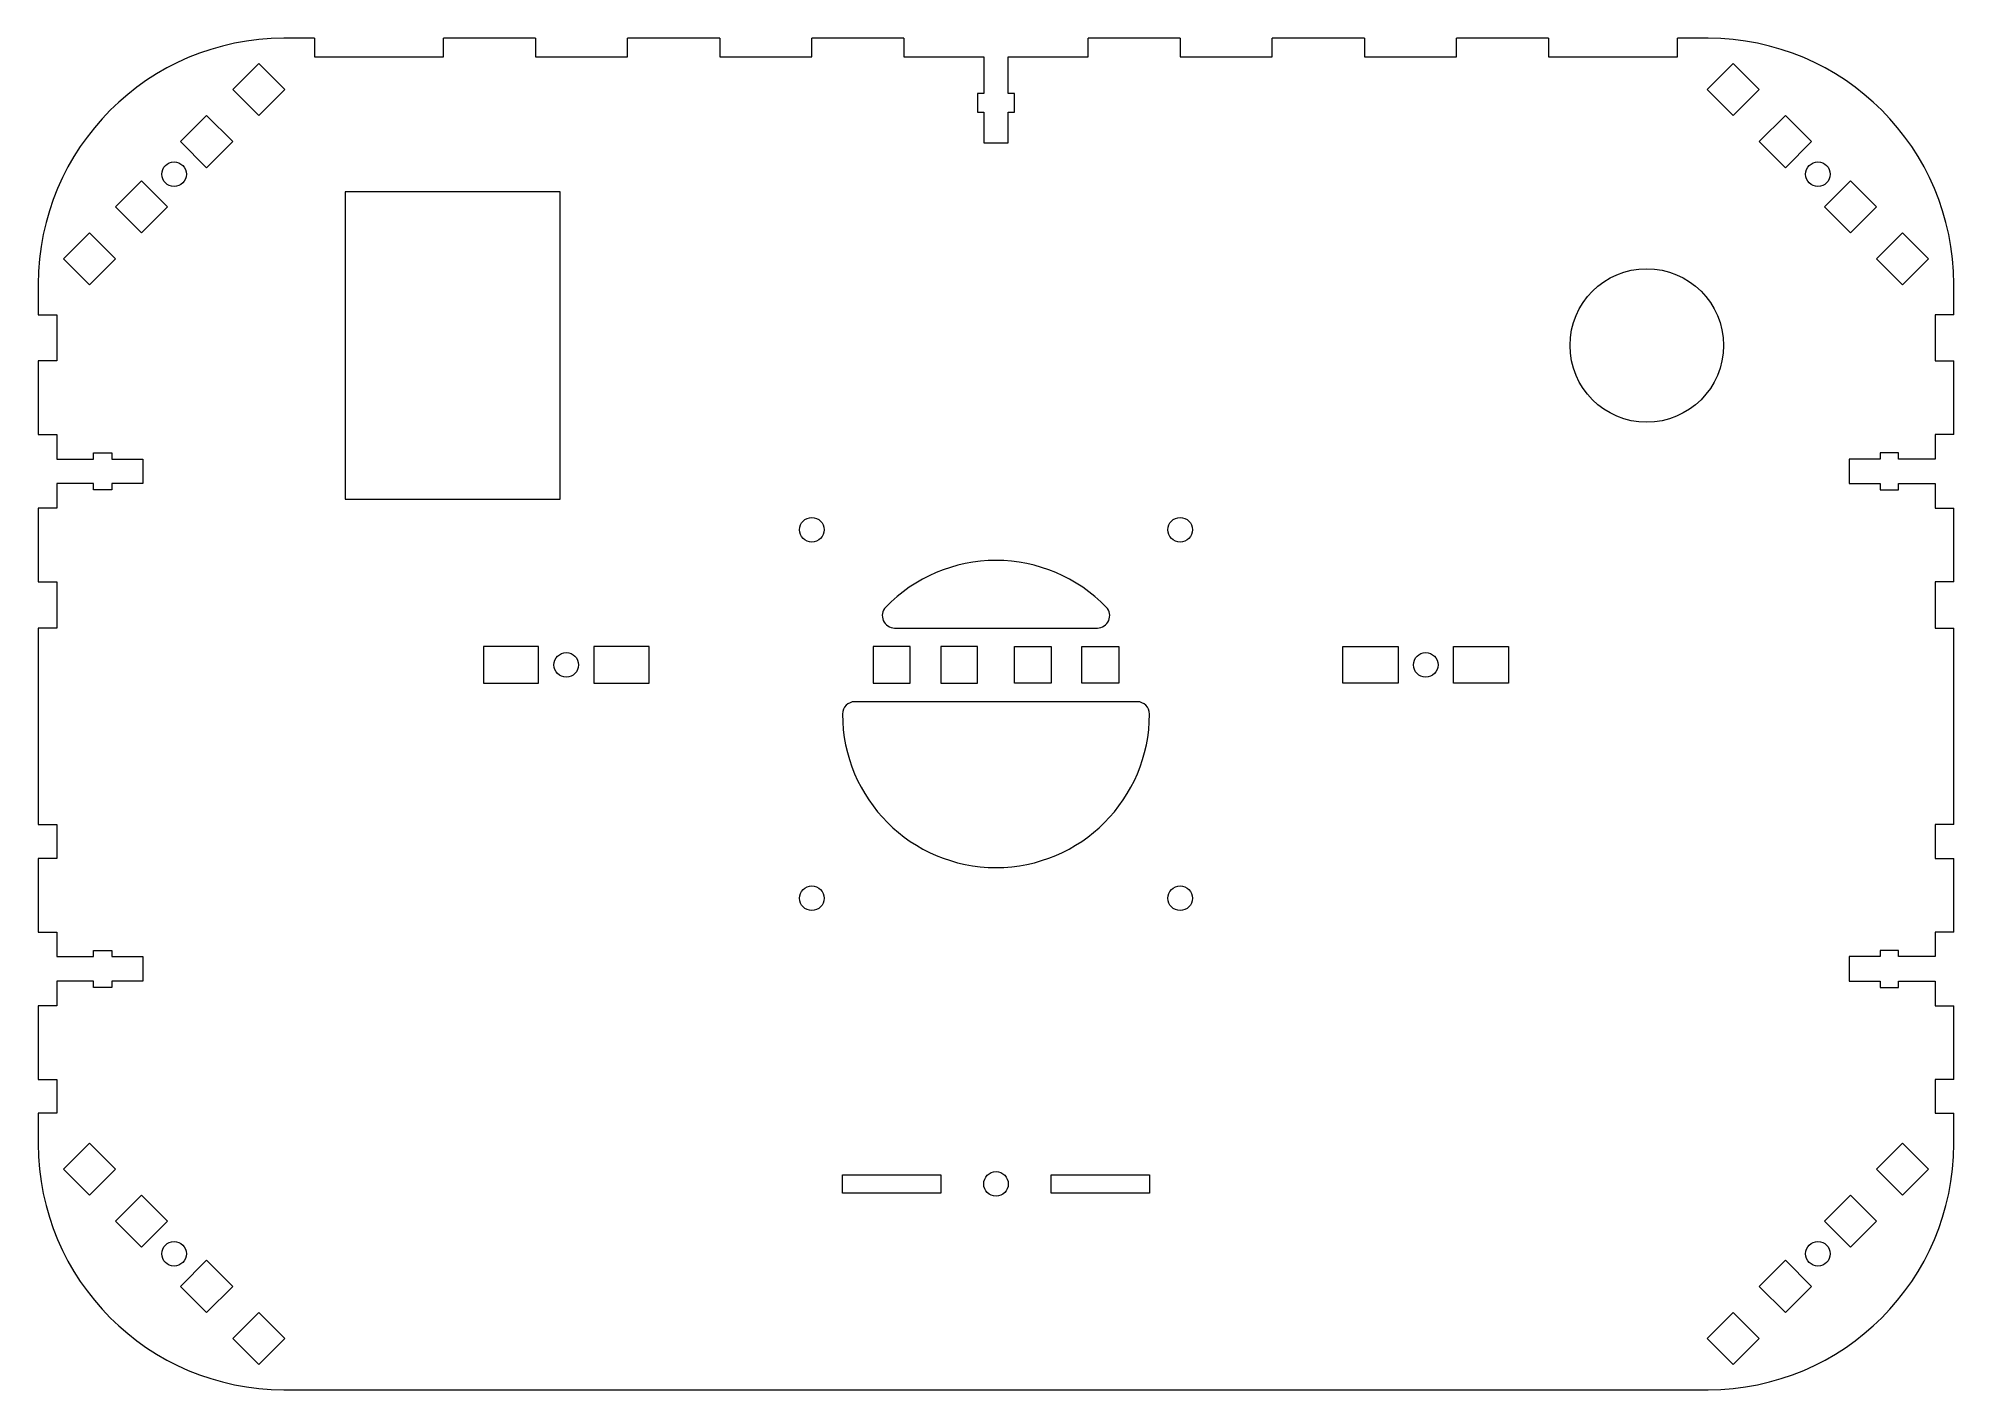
# Model space of a CAD drawing. Header units: millimetres. Extents: x -156 to 156, y 0 to 220.
import ezdxf

# ---------------------------------------------------------------- set-up
doc = ezdxf.new("R2010")
doc.units = ezdxf.units.MM

msp = doc.modelspace()

# ---------------------------------------------------------------- linework, layer by layer
at = {"color": 7, "linetype": 'Continuous', "lineweight": 15}
for p, q in [((-111, 220), (-116, 220)), ((-111, 220), (-111, 217)), ((-90, 217), (-90, 220)), ((-75, 220), (-90, 220)), ((-75, 220), (-75, 217)), ((-60, 217), (-60, 220)), ((-45, 220), (-60, 220)), ((-45, 220), (-45, 217)), ((-30, 217), (-30, 220)), ((-15, 220), (-30, 220)), ((-15, 220), (-15, 217)), ((15, 217), (15, 220)), ((30, 220), (15, 220)), ((30, 220), (30, 217)), ((45, 217), (45, 220)), ((60, 220), (45, 220)), ((60, 220), (60, 217)), ((75, 217), (75, 220)), ((90, 220), (75, 220)), ((90, 220), (90, 217)), ((111, 217), (111, 220)), ((116, 220), (111, 220)), ((-120.09, 215.91), (-124.33, 211.67)), ((-115.85, 211.67), (-120.09, 215.91)), ((-111, 217), (-90, 217)), ((-75, 217), (-60, 217)), ((-45, 217), (-30, 217)), ((-15, 217), (-2, 217)), ((-2, 217), (-2, 211)), ((2, 211), (2, 217)), ((2, 217), (15, 217)), ((30, 217), (45, 217)), ((60, 217), (75, 217)), ((90, 217), (111, 217)), ((115.85, 211.67), (120.09, 215.91)), ((120.09, 215.91), (124.33, 211.67)), ((-124.33, 211.67), (-120.09, 207.42)), ((-120.09, 207.42), (-115.85, 211.67)), ((-2, 211), (-3, 211)), ((-3, 211), (-3, 208)), ((3, 211), (2, 211)), ((3, 208), (3, 211)), ((120.09, 207.42), (115.85, 211.67)), ((124.33, 211.67), (120.09, 207.42)), ((-128.58, 207.42), (-132.82, 203.18)), ((-124.33, 203.18), (-128.58, 207.42)), ((-3, 208), (-2, 208)), ((-2, 208), (-2, 203)), ((2, 203), (2, 208)), ((2, 208), (3, 208)), ((124.33, 203.18), (128.58, 207.42)), ((128.58, 207.42), (132.82, 203.18)), ((-132.82, 203.18), (-128.58, 198.94)), ((-128.58, 198.94), (-124.33, 203.18)), ((-2, 203), (2, 203)), ((128.58, 198.94), (124.33, 203.18)), ((132.82, 203.18), (128.58, 198.94)), ((-139.18, 196.82), (-143.42, 192.58)), ((-134.94, 192.58), (-139.18, 196.82)), ((134.94, 192.58), (139.18, 196.82)), ((139.18, 196.82), (143.42, 192.58)), ((-71, 195), (-106, 195)), ((-106, 195), (-106, 145)), ((-71, 145), (-71, 195)), ((-143.42, 192.58), (-139.18, 188.33)), ((-139.18, 188.33), (-134.94, 192.58)), ((139.18, 188.33), (134.94, 192.58)), ((143.42, 192.58), (139.18, 188.33)), ((-147.67, 188.33), (-151.91, 184.09)), ((-143.42, 184.09), (-147.67, 188.33)), ((143.42, 184.09), (147.67, 188.33)), ((147.67, 188.33), (151.91, 184.09)), ((-151.91, 184.09), (-147.67, 179.85)), ((-147.67, 179.85), (-143.42, 184.09)), ((147.67, 179.85), (143.42, 184.09)), ((151.91, 184.09), (147.67, 179.85)), ((-156, 180), (-156, 175)), ((156, 175), (156, 180)), ((-156, 175), (-153, 175)), ((-153, 175), (-153, 167.5)), ((156, 175), (153, 175)), ((153, 175), (153, 167.5)), ((-156, 167.5), (-156, 155.5)), ((-153, 167.5), (-156, 167.5)), ((153, 167.5), (156, 167.5)), ((156, 155.5), (156, 167.5)), ((-156, 155.5), (-153, 155.5)), ((-153, 155.5), (-153, 151.5)), ((156, 155.5), (153, 155.5)), ((153, 155.5), (153, 151.5)), ((-153, 151.5), (-147, 151.5)), ((-147, 152.5), (-144, 152.5)), ((-147, 151.5), (-147, 152.5)), ((-144, 152.5), (-144, 151.5)), ((-144, 151.5), (-139, 151.5)), ((-139, 151.5), (-139, 147.5)), ((144, 151.5), (139, 151.5)), ((139, 151.5), (139, 147.5)), ((147, 152.5), (144, 152.5)), ((144, 152.5), (144, 151.5)), ((147, 151.5), (147, 152.5)), ((153, 151.5), (147, 151.5)), ((-153, 147.5), (-153, 143.5)), ((-147, 147.5), (-153, 147.5)), ((-147, 146.5), (-147, 147.5)), ((-144, 147.5), (-144, 146.5)), ((-139, 147.5), (-144, 147.5)), ((139, 147.5), (144, 147.5)), ((144, 147.5), (144, 146.5)), ((147, 146.5), (147, 147.5)), ((147, 147.5), (153, 147.5)), ((153, 147.5), (153, 143.5)), ((-144, 146.5), (-147, 146.5)), ((-106, 145), (-71, 145)), ((144, 146.5), (147, 146.5)), ((-156, 143.5), (-156, 131.5)), ((-153, 143.5), (-156, 143.5)), ((153, 143.5), (156, 143.5)), ((156, 131.5), (156, 143.5)), ((-156, 131.5), (-153, 131.5)), ((-153, 131.5), (-153, 124)), ((156, 131.5), (153, 131.5)), ((153, 131.5), (153, 124)), ((-156, 124), (-156, 92)), ((-153, 124), (-156, 124)), ((-16.52, 124), (16.52, 124)), ((153, 124), (156, 124)), ((156, 92), (156, 124)), ((-83.5, 121), (-83.5, 115)), ((-74.5, 121), (-83.5, 121)), ((-74.5, 115), (-74.5, 121)), ((-65.5, 121), (-65.5, 115)), ((-56.5, 121), (-65.5, 121)), ((-56.5, 115), (-56.5, 121)), ((-20, 121), (-20, 115)), ((-14, 121), (-20, 121)), ((-14, 115), (-14, 121)), ((-9, 121), (-9, 115)), ((-3, 121), (-9, 121)), ((-3, 115), (-3, 121)), ((3, 121), (9, 121)), ((3, 115), (3, 121)), ((9, 121), (9, 115)), ((14, 121), (20, 121)), ((14, 115), (14, 121)), ((20, 121), (20, 115)), ((56.5, 121), (65.5, 121)), ((56.5, 115), (56.5, 121)), ((65.5, 121), (65.5, 115)), ((74.5, 121), (83.5, 121)), ((74.5, 115), (74.5, 121)), ((83.5, 121), (83.5, 115)), ((-83.5, 115), (-74.5, 115)), ((-65.5, 115), (-56.5, 115)), ((-20, 115), (-14, 115)), ((-9, 115), (-3, 115)), ((9, 115), (3, 115)), ((20, 115), (14, 115)), ((65.5, 115), (56.5, 115)), ((83.5, 115), (74.5, 115)), ((23, 112), (-23, 112)), ((-156, 92), (-153, 92)), ((-153, 92), (-153, 86.5)), ((156, 92), (153, 92)), ((153, 92), (153, 86.5)), ((-156, 86.5), (-156, 74.5)), ((-153, 86.5), (-156, 86.5)), ((153, 86.5), (156, 86.5)), ((156, 74.5), (156, 86.5)), ((-156, 74.5), (-153, 74.5)), ((-153, 74.5), (-153, 70.5)), ((156, 74.5), (153, 74.5)), ((153, 74.5), (153, 70.5)), ((-153, 70.5), (-147, 70.5)), ((-147, 71.5), (-144, 71.5)), ((-147, 70.5), (-147, 71.5)), ((-144, 71.5), (-144, 70.5)), ((-144, 70.5), (-139, 70.5)), ((-139, 70.5), (-139, 66.5)), ((144, 70.5), (139, 70.5)), ((139, 70.5), (139, 66.5)), ((147, 71.5), (144, 71.5)), ((144, 71.5), (144, 70.5)), ((147, 70.5), (147, 71.5)), ((153, 70.5), (147, 70.5)), ((-153, 66.5), (-153, 62.5)), ((-147, 66.5), (-153, 66.5)), ((-147, 65.5), (-147, 66.5)), ((-144, 66.5), (-144, 65.5)), ((-139, 66.5), (-144, 66.5)), ((139, 66.5), (144, 66.5)), ((144, 66.5), (144, 65.5)), ((147, 65.5), (147, 66.5)), ((147, 66.5), (153, 66.5)), ((153, 66.5), (153, 62.5)), ((-156, 62.5), (-156, 50.5)), ((-153, 62.5), (-156, 62.5)), ((-144, 65.5), (-147, 65.5)), ((144, 65.5), (147, 65.5)), ((153, 62.5), (156, 62.5)), ((156, 50.5), (156, 62.5)), ((-156, 50.5), (-153, 50.5)), ((-153, 50.5), (-153, 45)), ((156, 50.5), (153, 50.5)), ((153, 50.5), (153, 45)), ((-156, 45), (-156, 40)), ((-153, 45), (-156, 45)), ((153, 45), (156, 45)), ((156, 40), (156, 45)), ((-151.91, 35.91), (-147.67, 40.15)), ((-147.67, 40.15), (-143.42, 35.91)), ((147.67, 40.15), (143.42, 35.91)), ((151.91, 35.91), (147.67, 40.15)), ((-147.67, 31.67), (-151.91, 35.91)), ((-143.42, 35.91), (-147.67, 31.67)), ((-25, 32), (-25, 35)), ((-25, 35), (-9, 35)), ((-9, 35), (-9, 32)), ((9, 35), (25, 35)), ((9, 32), (9, 35)), ((25, 35), (25, 32)), ((143.42, 35.91), (147.67, 31.67)), ((147.67, 31.67), (151.91, 35.91)), ((-143.42, 27.42), (-139.18, 31.67)), ((-139.18, 31.67), (-134.94, 27.42)), ((-9, 32), (-25, 32)), ((25, 32), (9, 32)), ((139.18, 31.67), (134.94, 27.42)), ((143.42, 27.42), (139.18, 31.67)), ((-139.18, 23.18), (-143.42, 27.42)), ((-134.94, 27.42), (-139.18, 23.18)), ((134.94, 27.42), (139.18, 23.18)), ((139.18, 23.18), (143.42, 27.42)), ((-132.82, 16.82), (-128.58, 21.06)), ((-128.58, 21.06), (-124.33, 16.82)), ((128.58, 21.06), (124.33, 16.82)), ((132.82, 16.82), (128.58, 21.06)), ((-128.58, 12.58), (-132.82, 16.82)), ((-124.33, 16.82), (-128.58, 12.58)), ((124.33, 16.82), (128.58, 12.58)), ((128.58, 12.58), (132.82, 16.82)), ((-124.33, 8.33), (-120.09, 12.58)), ((-120.09, 12.58), (-115.85, 8.33)), ((120.09, 12.58), (115.85, 8.33)), ((124.33, 8.33), (120.09, 12.58)), ((-120.09, 4.09), (-124.33, 8.33)), ((-115.85, 8.33), (-120.09, 4.09)), ((115.85, 8.33), (120.09, 4.09)), ((120.09, 4.09), (124.33, 8.33)), ((-116, 0), (116, 0))]:
    msp.add_line(p, q, dxfattribs=at)
for centre, radius in [((-133.88, 197.88), 2), ((133.88, 197.88), 2), ((106, 170), 12.5), ((-30, 140), 2), ((30, 140), 2), ((-70, 118), 2), ((70, 118), 2), ((-30, 80), 2), ((30, 80), 2), ((0, 33.5), 2), ((-133.88, 22.12), 2), ((133.88, 22.12), 2)]:
    msp.add_circle(centre, radius, dxfattribs=at)
for centre, radius, start, end in [((-116, 180), 40, 90, 180), ((116, 180), 40, 0, 90), ((0, 110), 25, 44.0792, 135.9208), ((-16.52, 126), 2, 135.9208, 270), ((16.52, 126), 2, 270, 44.0792), ((-23, 110), 2, 90, 180), ((0, 110), 25, 180, 0), ((23, 110), 2, 0, 90), ((-116, 40), 40, 180, 270), ((116, 40), 40, 270, 0)]:
    msp.add_arc(centre, radius, start, end, dxfattribs=at)

doc.saveas('drawing.dxf')
